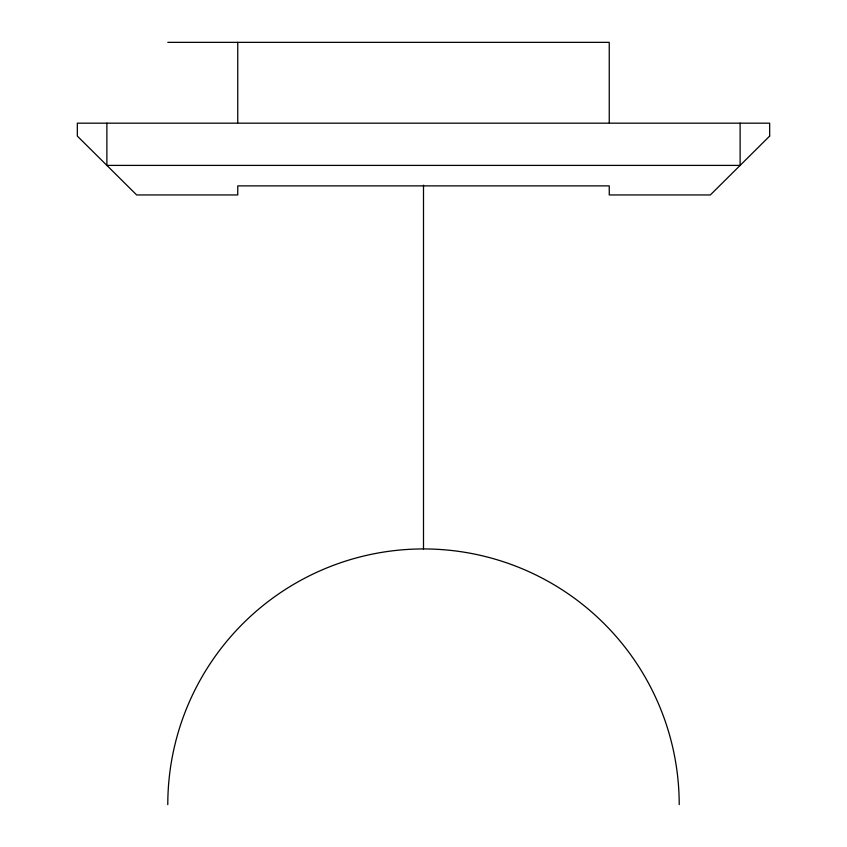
<?xml version="1.0" encoding="UTF-8"?>
<svg xmlns="http://www.w3.org/2000/svg" width="847" height="847" viewBox="0 0 847 847"><rect width="100%" height="100%" fill="white"/><g stroke="black" fill="none" stroke-linecap="round" stroke-linejoin="round"><path stroke-width="1.27" d="M167.791 42.35L609.247 42.35L609.247 122.677M740.119 123.175L740.119 165.398L106.881 165.398L106.881 123.175M423.5 185.207L423.5 548.941A255.709 255.709 0 0 1 679.209 804.65M237.753 42.35L237.753 122.677M167.791 804.65A255.709 255.709 0 0 1 423.5 548.941M769.669 136.071L710.347 194.948L609.247 194.948L609.247 185.885L237.753 185.885L237.753 194.948L136.653 194.948L77.331 136.071L77.331 123.175L769.669 123.175L769.669 136.071"/></g></svg>
